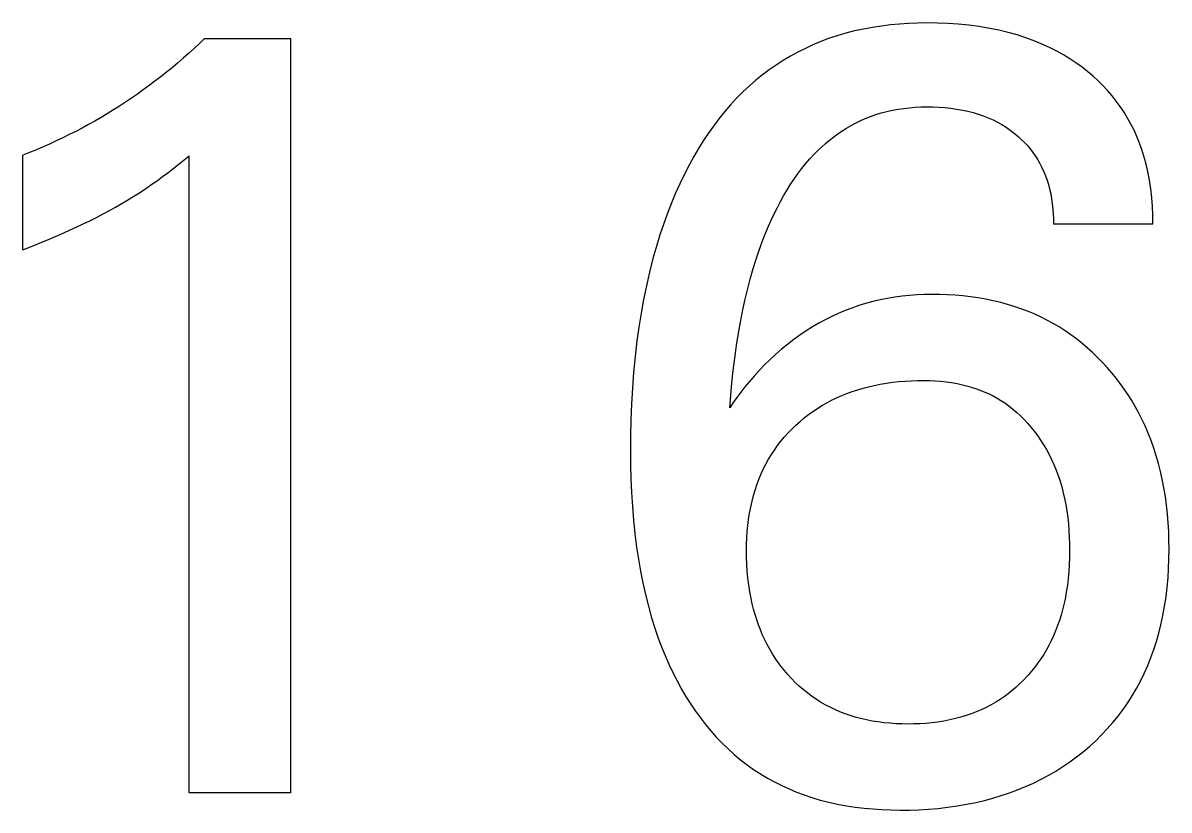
# Model space of a CAD drawing. Extents: x 10 to 656, y -396 to 292.
# Drawn here: x 259.386 to 259.906, y 98.679 to 99.036 of the extents above; entities that cross this region are included whole.
import ezdxf

# ---------------------------------------------------------------- set-up
doc = ezdxf.new("R2010")
doc.units = 0
doc.header["$LTSCALE"] = 5
doc.header["$MEASUREMENT"] = 0
doc.layers.get('0').update_dxf_attribs({"linetype": 'CONTINUOUS'})

msp = doc.modelspace()

# ---------------------------------------------------------------- linework, layer by layer
at = {"color": 7, "linetype": 'Continuous'}
for p, q in [((259.77918, 99.03483), (259.7751, 99.03433)), ((259.78328, 99.03522), (259.77918, 99.03483)), ((259.7874, 99.03549), (259.78328, 99.03522)), ((259.79151, 99.03566), (259.7874, 99.03549)), ((259.79563, 99.03573), (259.79151, 99.03566)), ((259.80043, 99.03568), (259.79563, 99.03573)), ((259.80523, 99.0355), (259.80043, 99.03568)), ((259.81001, 99.03517), (259.80523, 99.0355)), ((259.81477, 99.0347), (259.81001, 99.03517)), ((259.81952, 99.03406), (259.81477, 99.0347)), ((259.75505, 99.02991), (259.75116, 99.0286)), ((259.75899, 99.03107), (259.75505, 99.02991)), ((259.76297, 99.03208), (259.75899, 99.03107)), ((259.76698, 99.03296), (259.76297, 99.03208)), ((259.77103, 99.03371), (259.76698, 99.03296)), ((259.7751, 99.03433), (259.77103, 99.03371)), ((259.82425, 99.03326), (259.81952, 99.03406)), ((259.82842, 99.03241), (259.82425, 99.03326)), ((259.83256, 99.03141), (259.82842, 99.03241)), ((259.83666, 99.03027), (259.83256, 99.03141)), ((259.84071, 99.02897), (259.83666, 99.03027)), ((259.46568, 99.02637), (259.46326, 99.02411)), ((259.46806, 99.02865), (259.46568, 99.02637)), ((259.46806, 99.02865), (259.50709, 99.02865)), ((259.50709, 99.02865), (259.50709, 98.68646)), ((259.7406, 99.02418), (259.73719, 99.02246)), ((259.74407, 99.02578), (259.7406, 99.02418)), ((259.74759, 99.02725), (259.74407, 99.02578)), ((259.75116, 99.0286), (259.74759, 99.02725)), ((259.84471, 99.0275), (259.84071, 99.02897)), ((259.84864, 99.02586), (259.84471, 99.0275)), ((259.8517, 99.02443), (259.84864, 99.02586)), ((259.85472, 99.02289), (259.8517, 99.02443)), ((259.45833, 99.0197), (259.45582, 99.01754)), ((259.46081, 99.02189), (259.45833, 99.0197)), ((259.46326, 99.02411), (259.46081, 99.02189)), ((259.73384, 99.02062), (259.73056, 99.01866)), ((259.73719, 99.02246), (259.73384, 99.02062)), ((259.85767, 99.02124), (259.85472, 99.02289)), ((259.86056, 99.01948), (259.85767, 99.02124)), ((259.86338, 99.01761), (259.86056, 99.01948)), ((259.45328, 99.01542), (259.45072, 99.01333)), ((259.45582, 99.01754), (259.45328, 99.01542)), ((259.72421, 99.0144), (259.72115, 99.01211)), ((259.72734, 99.01659), (259.72421, 99.0144)), ((259.73056, 99.01866), (259.72734, 99.01659)), ((259.86613, 99.01562), (259.86338, 99.01761)), ((259.8688, 99.01353), (259.86613, 99.01562)), ((259.44551, 99.00926), (259.44286, 99.00727)), ((259.44813, 99.01128), (259.44551, 99.00926)), ((259.45072, 99.01333), (259.44813, 99.01128)), ((259.71818, 99.00972), (259.7153, 99.00722)), ((259.72115, 99.01211), (259.71818, 99.00972)), ((259.87115, 99.01153), (259.8688, 99.01353)), ((259.87343, 99.00945), (259.87115, 99.01153)), ((259.87562, 99.00728), (259.87343, 99.00945)), ((259.43756, 99.00345), (259.43487, 99.0016)), ((259.44022, 99.00535), (259.43756, 99.00345)), ((259.44286, 99.00727), (259.44022, 99.00535)), ((259.71231, 99.00442), (259.70943, 99.00152)), ((259.7153, 99.00722), (259.71231, 99.00442)), ((259.87773, 99.00503), (259.87562, 99.00728)), ((259.87975, 99.00269), (259.87773, 99.00503)), ((259.43215, 98.99978), (259.42941, 98.998)), ((259.43487, 99.0016), (259.43215, 98.99978)), ((259.70665, 98.99851), (259.70398, 98.99541)), ((259.70943, 99.00152), (259.70665, 98.99851)), ((259.88167, 99.00028), (259.87975, 99.00269)), ((259.88349, 98.9978), (259.88167, 99.00028)), ((259.42387, 98.99454), (259.42106, 98.99286)), ((259.42665, 98.99625), (259.42387, 98.99454)), ((259.42941, 98.998), (259.42665, 98.99625)), ((259.70398, 98.99541), (259.70141, 98.99222)), ((259.76769, 98.99231), (259.7701, 98.99327)), ((259.7701, 98.99327), (259.77255, 98.99412)), ((259.77255, 98.99412), (259.77504, 98.99488)), ((259.77504, 98.99488), (259.77755, 98.99553)), ((259.77755, 98.99553), (259.78009, 98.9961)), ((259.78009, 98.9961), (259.78265, 98.99658)), ((259.78265, 98.99658), (259.78523, 98.99696)), ((259.78523, 98.99696), (259.78782, 98.99726)), ((259.78782, 98.99726), (259.79042, 98.99748)), ((259.79042, 98.99748), (259.79302, 98.99762)), ((259.79302, 98.99762), (259.79563, 98.99768)), ((259.79563, 98.99768), (259.79837, 98.99766)), ((259.79837, 98.99766), (259.80111, 98.99755)), ((259.80111, 98.99755), (259.80383, 98.99735)), ((259.80383, 98.99735), (259.80655, 98.99706)), ((259.80655, 98.99706), (259.80925, 98.99667)), ((259.80925, 98.99667), (259.81194, 98.99619)), ((259.81194, 98.99619), (259.81431, 98.99567)), ((259.81431, 98.99567), (259.81667, 98.99507)), ((259.81667, 98.99507), (259.81899, 98.99438)), ((259.81899, 98.99438), (259.82129, 98.99359)), ((259.82129, 98.99359), (259.82355, 98.9927)), ((259.88519, 98.99524), (259.88349, 98.9978)), ((259.88682, 98.99256), (259.88519, 98.99524)), ((259.41249, 98.98806), (259.40958, 98.98653)), ((259.41538, 98.98963), (259.41249, 98.98806)), ((259.41823, 98.99123), (259.41538, 98.98963)), ((259.42106, 98.99286), (259.41823, 98.99123)), ((259.69895, 98.98895), (259.69658, 98.9856)), ((259.70141, 98.99222), (259.69895, 98.98895)), ((259.75734, 98.98677), (259.75933, 98.98803)), ((259.75933, 98.98803), (259.76136, 98.98921)), ((259.76136, 98.98921), (259.76343, 98.99033)), ((259.76343, 98.99033), (259.76554, 98.99136)), ((259.76554, 98.99136), (259.76769, 98.99231)), ((259.82355, 98.9927), (259.82576, 98.99172)), ((259.82576, 98.99172), (259.82778, 98.9907)), ((259.82778, 98.9907), (259.82976, 98.98958)), ((259.82976, 98.98958), (259.83168, 98.98838)), ((259.83168, 98.98838), (259.83355, 98.98709)), ((259.88832, 98.98981), (259.88682, 98.99256)), ((259.88972, 98.98701), (259.88832, 98.98981)), ((259.40371, 98.98359), (259.40074, 98.98217)), ((259.40666, 98.98504), (259.40371, 98.98359)), ((259.40958, 98.98653), (259.40666, 98.98504)), ((259.69658, 98.9856), (259.69431, 98.98218)), ((259.74981, 98.98108), (259.75162, 98.98259)), ((259.75162, 98.98259), (259.75348, 98.98405)), ((259.75348, 98.98405), (259.75539, 98.98544)), ((259.75539, 98.98544), (259.75734, 98.98677)), ((259.83355, 98.98709), (259.83535, 98.98572)), ((259.83535, 98.98572), (259.83709, 98.98426)), ((259.83709, 98.98426), (259.83856, 98.98292)), ((259.83856, 98.98292), (259.83997, 98.98152)), ((259.891, 98.98414), (259.88972, 98.98701)), ((259.89217, 98.98123), (259.891, 98.98414)), ((259.39172, 98.97818), (259.38868, 98.97693)), ((259.39475, 98.97947), (259.39172, 98.97818)), ((259.39775, 98.9808), (259.39475, 98.97947)), ((259.40074, 98.98217), (259.39775, 98.9808)), ((259.69213, 98.9787), (259.69005, 98.97516)), ((259.69431, 98.98218), (259.69213, 98.9787)), ((259.74468, 98.97621), (259.74634, 98.97789)), ((259.74634, 98.97789), (259.74805, 98.97951)), ((259.74805, 98.97951), (259.74981, 98.98108)), ((259.83997, 98.98152), (259.84132, 98.98005)), ((259.84132, 98.98005), (259.84261, 98.97854)), ((259.84261, 98.97854), (259.84383, 98.97696)), ((259.89323, 98.97827), (259.89217, 98.98123)), ((259.89418, 98.97527), (259.89323, 98.97827)), ((259.38868, 98.97693), (259.38562, 98.97573)), ((259.38562, 98.9328), (259.38562, 98.97573)), ((259.45359, 98.96952), (259.45731, 98.97248)), ((259.45731, 98.97248), (259.46099, 98.97548)), ((259.46099, 98.68646), (259.46099, 98.97548)), ((259.69005, 98.97516), (259.68807, 98.97158)), ((259.74074, 98.97181), (259.74267, 98.97405)), ((259.74267, 98.97405), (259.74468, 98.97621)), ((259.84383, 98.97696), (259.84497, 98.97534)), ((259.84497, 98.97534), (259.84603, 98.97367)), ((259.84603, 98.97367), (259.84705, 98.97189)), ((259.89503, 98.97223), (259.89418, 98.97527)), ((259.89597, 98.96832), (259.89503, 98.97223)), ((259.44901, 98.96602), (259.45131, 98.96776)), ((259.45131, 98.96776), (259.45359, 98.96952)), ((259.68577, 98.96717), (259.68361, 98.9627)), ((259.68807, 98.97158), (259.68577, 98.96717)), ((259.73541, 98.96475), (259.73711, 98.96716)), ((259.73711, 98.96716), (259.73889, 98.96952)), ((259.73889, 98.96952), (259.74074, 98.97181)), ((259.84705, 98.97189), (259.84797, 98.97007)), ((259.84797, 98.97007), (259.84882, 98.9682)), ((259.84882, 98.9682), (259.84958, 98.9663)), ((259.89674, 98.96437), (259.89597, 98.96832)), ((259.44242, 98.96133), (259.44456, 98.96281)), ((259.44456, 98.96281), (259.44668, 98.96432)), ((259.44668, 98.96432), (259.44901, 98.96602)), ((259.68361, 98.9627), (259.68158, 98.95818)), ((259.73222, 98.95978), (259.73378, 98.96229)), ((259.73378, 98.96229), (259.73541, 98.96475)), ((259.84958, 98.9663), (259.85026, 98.96437)), ((259.85026, 98.96437), (259.85087, 98.9624)), ((259.85087, 98.9624), (259.8514, 98.96041)), ((259.89735, 98.9604), (259.89674, 98.96437)), ((259.43272, 98.95512), (259.43525, 98.95666)), ((259.43525, 98.95666), (259.43777, 98.95825)), ((259.43777, 98.95825), (259.44026, 98.95987)), ((259.44026, 98.95987), (259.44242, 98.96133)), ((259.68158, 98.95818), (259.67967, 98.9536)), ((259.72929, 98.95465), (259.73072, 98.95723)), ((259.73072, 98.95723), (259.73222, 98.95978)), ((259.8514, 98.96041), (259.85191, 98.95817)), ((259.85191, 98.95817), (259.85233, 98.9559)), ((259.89781, 98.95642), (259.89735, 98.9604)), ((259.42497, 98.95069), (259.42757, 98.95213)), ((259.42757, 98.95213), (259.43016, 98.9536)), ((259.43016, 98.9536), (259.43272, 98.95512)), ((259.67967, 98.9536), (259.67787, 98.94898)), ((259.7266, 98.94938), (259.72792, 98.95203)), ((259.72792, 98.95203), (259.72929, 98.95465)), ((259.85233, 98.9559), (259.85266, 98.95362)), ((259.85266, 98.95362), (259.85291, 98.95133)), ((259.89812, 98.95243), (259.89781, 98.95642)), ((259.89829, 98.94846), (259.89812, 98.95243)), ((259.41595, 98.946), (259.41898, 98.94752)), ((259.41898, 98.94752), (259.42199, 98.94908)), ((259.42199, 98.94908), (259.42497, 98.95069)), ((259.67787, 98.94898), (259.67619, 98.94432)), ((259.72498, 98.94591), (259.7266, 98.94938)), ((259.85291, 98.95133), (259.85308, 98.94905)), ((259.85308, 98.94905), (259.85317, 98.94677)), ((259.85317, 98.94677), (259.85319, 98.94451)), ((259.89831, 98.94451), (259.89829, 98.94846)), ((259.40257, 98.9398), (259.40676, 98.94166)), ((259.40676, 98.94166), (259.40984, 98.94307)), ((259.40984, 98.94307), (259.41291, 98.94452)), ((259.41291, 98.94452), (259.41595, 98.946)), ((259.67619, 98.94432), (259.67462, 98.93962)), ((259.72199, 98.93886), (259.72344, 98.9424)), ((259.72344, 98.9424), (259.72498, 98.94591)), ((259.89831, 98.94451), (259.85319, 98.94451)), ((259.38988, 98.93449), (259.39413, 98.93622)), ((259.39413, 98.93622), (259.39836, 98.93798)), ((259.39836, 98.93798), (259.40257, 98.9398)), ((259.67462, 98.93962), (259.67316, 98.93489)), ((259.72062, 98.93528), (259.72199, 98.93886)), ((259.38562, 98.9328), (259.38988, 98.93449)), ((259.67316, 98.93489), (259.67144, 98.92879)), ((259.71812, 98.92805), (259.71933, 98.93168)), ((259.71933, 98.93168), (259.72062, 98.93528)), ((259.67144, 98.92879), (259.66987, 98.92265)), ((259.71698, 98.9244), (259.71812, 98.92805)), ((259.66987, 98.92265), (259.66847, 98.91647)), ((259.71559, 98.91956), (259.71698, 98.9244)), ((259.66847, 98.91647), (259.6672, 98.91025)), ((259.71431, 98.91469), (259.71559, 98.91956)), ((259.6672, 98.91025), (259.66608, 98.90401)), ((259.71207, 98.90488), (259.71314, 98.9098)), ((259.71314, 98.9098), (259.71431, 98.91469)), ((259.77452, 98.91008), (259.77122, 98.90931)), ((259.77784, 98.91073), (259.77452, 98.91008)), ((259.78118, 98.91128), (259.77784, 98.91073)), ((259.78454, 98.91173), (259.78118, 98.91128)), ((259.78791, 98.91207), (259.78454, 98.91173)), ((259.79129, 98.91232), (259.78791, 98.91207)), ((259.79468, 98.91248), (259.79129, 98.91232)), ((259.79807, 98.91256), (259.79468, 98.91248)), ((259.80157, 98.91254), (259.79807, 98.91256)), ((259.80507, 98.91243), (259.80157, 98.91254)), ((259.80856, 98.91222), (259.80507, 98.91243)), ((259.81204, 98.91192), (259.80856, 98.91222)), ((259.81551, 98.91152), (259.81204, 98.91192)), ((259.81897, 98.91101), (259.81551, 98.91152)), ((259.82241, 98.91041), (259.81897, 98.91101)), ((259.82583, 98.90969), (259.82241, 98.91041)), ((259.71111, 98.89993), (259.71207, 98.90488)), ((259.7586, 98.90522), (259.75556, 98.90394)), ((259.76168, 98.9064), (259.7586, 98.90522)), ((259.7648, 98.90747), (259.76168, 98.9064)), ((259.76796, 98.90844), (259.7648, 98.90747)), ((259.77122, 98.90931), (259.76796, 98.90844)), ((259.82923, 98.90887), (259.82583, 98.90969)), ((259.83232, 98.90802), (259.82923, 98.90887)), ((259.83538, 98.90708), (259.83232, 98.90802)), ((259.83841, 98.90604), (259.83538, 98.90708)), ((259.84141, 98.90491), (259.83841, 98.90604)), ((259.84437, 98.90369), (259.84141, 98.90491)), ((259.66608, 98.90401), (259.66508, 98.89775)), ((259.71023, 98.89497), (259.71111, 98.89993)), ((259.7467, 98.8995), (259.74384, 98.89784)), ((259.7496, 98.90108), (259.7467, 98.8995)), ((259.75256, 98.90256), (259.7496, 98.90108)), ((259.75556, 98.90394), (259.75256, 98.90256)), ((259.84729, 98.90236), (259.84437, 98.90369)), ((259.85016, 98.90095), (259.84729, 98.90236)), ((259.85298, 98.89943), (259.85016, 98.90095)), ((259.85574, 98.89781), (259.85298, 98.89943)), ((259.66508, 98.89775), (259.66422, 98.89147)), ((259.70935, 98.88934), (259.71023, 98.89497)), ((259.74105, 98.89608), (259.73815, 98.89412)), ((259.74384, 98.89784), (259.74105, 98.89608)), ((259.85842, 98.89611), (259.85574, 98.89781)), ((259.86105, 98.89431), (259.85842, 98.89611)), ((259.86361, 98.89242), (259.86105, 98.89431)), ((259.66422, 98.89147), (259.66338, 98.88434)), ((259.70858, 98.8837), (259.70935, 98.88934)), ((259.73254, 98.88992), (259.72984, 98.8877)), ((259.73531, 98.89206), (259.73254, 98.88992)), ((259.73815, 98.89412), (259.73531, 98.89206)), ((259.86611, 98.89044), (259.86361, 98.89242)), ((259.86854, 98.88838), (259.86611, 98.89044)), ((259.66338, 98.88434), (259.66268, 98.87719)), ((259.72721, 98.88539), (259.72464, 98.88301)), ((259.72984, 98.8877), (259.72721, 98.88539)), ((259.8709, 98.88624), (259.86854, 98.88838)), ((259.8732, 98.88402), (259.8709, 98.88624)), ((259.87543, 98.88174), (259.8732, 98.88402)), ((259.7079, 98.87806), (259.70858, 98.8837)), ((259.72214, 98.88056), (259.7197, 98.87805)), ((259.72464, 98.88301), (259.72214, 98.88056)), ((259.87758, 98.87938), (259.87543, 98.88174)), ((259.87961, 98.87703), (259.87758, 98.87938)), ((259.66268, 98.87719), (259.66213, 98.87004)), ((259.7073, 98.8724), (259.7079, 98.87806)), ((259.71733, 98.87548), (259.71319, 98.87063)), ((259.7197, 98.87805), (259.71733, 98.87548)), ((259.78587, 98.87328), (259.78871, 98.87344)), ((259.78871, 98.87344), (259.79156, 98.87352)), ((259.79156, 98.87352), (259.79441, 98.87353)), ((259.79441, 98.87353), (259.79693, 98.87348)), ((259.79693, 98.87348), (259.79946, 98.87336)), ((259.79946, 98.87336), (259.80198, 98.87317)), ((259.88157, 98.87461), (259.87961, 98.87703)), ((259.88346, 98.87214), (259.88157, 98.87461)), ((259.66213, 98.87004), (259.66171, 98.86287)), ((259.70679, 98.86674), (259.7073, 98.8724)), ((259.71319, 98.87063), (259.70953, 98.86583)), ((259.7595, 98.86765), (259.76191, 98.86852)), ((259.76191, 98.86852), (259.76435, 98.86932)), ((259.76435, 98.86932), (259.76682, 98.87005)), ((259.76682, 98.87005), (259.7693, 98.8707)), ((259.7693, 98.8707), (259.77181, 98.87128)), ((259.77181, 98.87128), (259.77459, 98.87184)), ((259.77459, 98.87184), (259.7774, 98.87232)), ((259.7774, 98.87232), (259.78021, 98.87272)), ((259.78021, 98.87272), (259.78304, 98.87304)), ((259.78304, 98.87304), (259.78587, 98.87328)), ((259.80198, 98.87317), (259.80449, 98.87291)), ((259.80449, 98.87291), (259.80699, 98.87256)), ((259.80699, 98.87256), (259.80947, 98.87213)), ((259.80947, 98.87213), (259.81194, 98.87161)), ((259.81194, 98.87161), (259.81438, 98.87098)), ((259.81438, 98.87098), (259.81634, 98.8704)), ((259.81634, 98.8704), (259.81828, 98.86976)), ((259.81828, 98.86976), (259.8202, 98.86904)), ((259.8202, 98.86904), (259.82209, 98.86826)), ((259.82209, 98.86826), (259.82396, 98.86741)), ((259.88527, 98.86961), (259.88346, 98.87214)), ((259.88701, 98.86703), (259.88527, 98.86961)), ((259.70636, 98.86109), (259.70679, 98.86674)), ((259.70791, 98.86349), (259.70636, 98.86109)), ((259.70953, 98.86583), (259.70791, 98.86349)), ((259.74815, 98.86215), (259.75028, 98.86338)), ((259.75028, 98.86338), (259.75246, 98.86453)), ((259.75246, 98.86453), (259.75477, 98.86565)), ((259.75477, 98.86565), (259.75711, 98.86669)), ((259.75711, 98.86669), (259.7595, 98.86765)), ((259.82396, 98.86741), (259.82579, 98.86649)), ((259.82579, 98.86649), (259.82758, 98.86551)), ((259.82758, 98.86551), (259.82934, 98.86446)), ((259.82934, 98.86446), (259.83105, 98.86334)), ((259.83105, 98.86334), (259.83293, 98.862)), ((259.88867, 98.8644), (259.88701, 98.86703)), ((259.89025, 98.86173), (259.88867, 98.8644)), ((259.66171, 98.86287), (259.66143, 98.8557)), ((259.74008, 98.85651), (259.74203, 98.85803)), ((259.74203, 98.85803), (259.74402, 98.85948)), ((259.74402, 98.85948), (259.74606, 98.86085)), ((259.74606, 98.86085), (259.74815, 98.86215)), ((259.83293, 98.862), (259.83476, 98.86057)), ((259.83476, 98.86057), (259.83652, 98.85907)), ((259.83652, 98.85907), (259.83822, 98.8575)), ((259.89175, 98.85901), (259.89025, 98.86173)), ((259.89316, 98.85624), (259.89175, 98.85901)), ((259.66143, 98.8557), (259.66127, 98.84852)), ((259.73456, 98.85155), (259.73636, 98.85329)), ((259.73636, 98.85329), (259.73819, 98.85493)), ((259.73819, 98.85493), (259.74008, 98.85651)), ((259.83822, 98.8575), (259.83986, 98.85587)), ((259.83986, 98.85587), (259.84144, 98.85417)), ((259.84144, 98.85417), (259.84296, 98.85241)), ((259.89471, 98.85295), (259.89316, 98.85624)), ((259.89615, 98.84961), (259.89471, 98.85295)), ((259.66127, 98.84852), (259.66124, 98.84134)), ((259.72955, 98.84598), (259.73115, 98.8479)), ((259.73115, 98.8479), (259.73282, 98.84976)), ((259.73282, 98.84976), (259.73456, 98.85155)), ((259.84296, 98.85241), (259.84441, 98.8506)), ((259.84441, 98.8506), (259.84592, 98.84857)), ((259.84592, 98.84857), (259.84736, 98.84649)), ((259.89748, 98.84623), (259.89615, 98.84961)), ((259.72656, 98.84198), (259.72802, 98.844)), ((259.72802, 98.844), (259.72955, 98.84598)), ((259.84736, 98.84649), (259.84871, 98.84435)), ((259.84871, 98.84435), (259.84999, 98.84217)), ((259.84999, 98.84217), (259.85119, 98.83994)), ((259.8987, 98.8428), (259.89748, 98.84623)), ((259.89981, 98.83933), (259.8987, 98.8428)), ((259.66124, 98.84134), (259.6613, 98.8351)), ((259.72266, 98.83553), (259.72389, 98.83776)), ((259.72389, 98.83776), (259.72519, 98.83989)), ((259.72519, 98.83989), (259.72656, 98.84198)), ((259.85119, 98.83994), (259.85231, 98.83768)), ((259.85231, 98.83768), (259.85335, 98.83537)), ((259.90081, 98.83583), (259.89981, 98.83933)), ((259.6613, 98.8351), (259.66147, 98.82887)), ((259.72045, 98.83092), (259.72151, 98.83324)), ((259.72151, 98.83324), (259.72266, 98.83553)), ((259.85335, 98.83537), (259.85437, 98.83288)), ((259.85437, 98.83288), (259.8553, 98.83035)), ((259.90171, 98.83231), (259.90081, 98.83583)), ((259.90251, 98.82876), (259.90171, 98.83231)), ((259.66147, 98.82887), (259.66173, 98.82265)), ((259.71858, 98.82616), (259.71947, 98.82856)), ((259.71947, 98.82856), (259.72045, 98.83092)), ((259.8553, 98.83035), (259.85615, 98.82779)), ((259.85615, 98.82779), (259.85691, 98.82521)), ((259.90328, 98.82483), (259.90251, 98.82876)), ((259.66173, 98.82265), (259.66212, 98.81643)), ((259.71705, 98.82129), (259.71778, 98.82374)), ((259.71778, 98.82374), (259.71858, 98.82616)), ((259.85691, 98.82521), (259.85759, 98.8226)), ((259.85759, 98.8226), (259.85819, 98.81997)), ((259.90393, 98.82088), (259.90328, 98.82483)), ((259.66212, 98.81643), (259.66263, 98.81022)), ((259.7158, 98.81606), (259.71641, 98.81882)), ((259.71641, 98.81882), (259.71705, 98.82129)), ((259.85819, 98.81997), (259.85872, 98.81732)), ((259.85872, 98.81732), (259.85922, 98.81437)), ((259.90447, 98.81692), (259.90393, 98.82088)), ((259.9049, 98.81294), (259.90447, 98.81692)), ((259.71485, 98.81051), (259.71528, 98.8133)), ((259.71528, 98.8133), (259.7158, 98.81606)), ((259.85922, 98.81437), (259.85963, 98.8114)), ((259.85963, 98.8114), (259.85995, 98.80843)), ((259.90522, 98.80895), (259.9049, 98.81294)), ((259.66263, 98.81022), (259.66327, 98.80402)), ((259.71425, 98.80491), (259.71451, 98.80772)), ((259.71451, 98.80772), (259.71485, 98.81051)), ((259.85995, 98.80843), (259.8602, 98.80544)), ((259.90545, 98.80496), (259.90522, 98.80895)), ((259.66327, 98.80402), (259.66405, 98.79784)), ((259.71396, 98.79928), (259.71407, 98.8021)), ((259.71407, 98.8021), (259.71425, 98.80491)), ((259.8602, 98.80544), (259.86037, 98.80245)), ((259.86037, 98.80245), (259.86047, 98.79945)), ((259.90558, 98.80095), (259.90545, 98.80496)), ((259.90563, 98.79694), (259.90558, 98.80095)), ((259.66405, 98.79784), (259.66486, 98.79245)), ((259.71392, 98.79646), (259.71396, 98.79928)), ((259.71395, 98.79331), (259.71392, 98.79646)), ((259.86047, 98.79945), (259.86051, 98.79646)), ((259.86051, 98.79646), (259.86047, 98.79328)), ((259.90558, 98.79263), (259.90563, 98.79694)), ((259.66486, 98.79245), (259.6658, 98.78708)), ((259.71406, 98.79017), (259.71395, 98.79331)), ((259.71426, 98.78703), (259.71406, 98.79017)), ((259.86047, 98.79328), (259.86035, 98.7901)), ((259.90542, 98.78831), (259.90558, 98.79263)), ((259.6658, 98.78708), (259.66686, 98.78173)), ((259.71455, 98.7839), (259.71426, 98.78703)), ((259.86015, 98.78693), (259.85986, 98.78376)), ((259.86035, 98.7901), (259.86015, 98.78693)), ((259.90515, 98.784), (259.90542, 98.78831)), ((259.66686, 98.78173), (259.66805, 98.77641)), ((259.71494, 98.78078), (259.71455, 98.7839)), ((259.71542, 98.77768), (259.71494, 98.78078)), ((259.85948, 98.78061), (259.859, 98.77747)), ((259.85986, 98.78376), (259.85948, 98.78061)), ((259.90477, 98.7797), (259.90515, 98.784)), ((259.66805, 98.77641), (259.66939, 98.77113)), ((259.71601, 98.77459), (259.71542, 98.77768)), ((259.71654, 98.77216), (259.71601, 98.77459)), ((259.859, 98.77747), (259.85842, 98.77434)), ((259.90362, 98.77115), (259.90426, 98.77542)), ((259.90426, 98.77542), (259.90477, 98.7797)), ((259.66939, 98.77113), (259.67087, 98.76588)), ((259.71714, 98.76976), (259.71654, 98.77216)), ((259.71781, 98.76737), (259.71714, 98.76976)), ((259.85729, 98.76949), (259.85662, 98.76709)), ((259.85789, 98.77191), (259.85729, 98.76949)), ((259.85842, 98.77434), (259.85789, 98.77191)), ((259.90284, 98.76691), (259.90362, 98.77115)), ((259.67087, 98.76588), (259.67251, 98.76068)), ((259.71856, 98.765), (259.71781, 98.76737)), ((259.71937, 98.76266), (259.71856, 98.765)), ((259.85588, 98.76471), (259.85506, 98.76236)), ((259.85662, 98.76709), (259.85588, 98.76471)), ((259.90193, 98.76269), (259.90284, 98.76691)), ((259.67251, 98.76068), (259.6739, 98.75668)), ((259.72026, 98.76034), (259.71937, 98.76266)), ((259.72122, 98.75806), (259.72026, 98.76034)), ((259.85417, 98.76003), (259.85321, 98.75774)), ((259.85506, 98.76236), (259.85417, 98.76003)), ((259.90098, 98.75892), (259.90193, 98.76269)), ((259.6739, 98.75668), (259.67538, 98.7527)), ((259.72227, 98.75581), (259.72122, 98.75806)), ((259.72333, 98.7537), (259.72227, 98.75581)), ((259.85216, 98.75548), (259.85109, 98.75338)), ((259.85321, 98.75774), (259.85216, 98.75548)), ((259.89872, 98.75148), (259.89991, 98.75518)), ((259.89991, 98.75518), (259.90098, 98.75892)), ((259.67538, 98.7527), (259.67697, 98.74877)), ((259.67697, 98.74877), (259.67867, 98.74488)), ((259.72447, 98.75163), (259.72333, 98.7537)), ((259.72567, 98.7496), (259.72447, 98.75163)), ((259.72695, 98.74761), (259.72567, 98.7496)), ((259.84875, 98.7493), (259.84748, 98.74732)), ((259.84996, 98.75132), (259.84875, 98.7493)), ((259.85109, 98.75338), (259.84996, 98.75132)), ((259.8974, 98.74782), (259.89872, 98.75148)), ((259.67867, 98.74488), (259.68048, 98.74104)), ((259.72829, 98.74566), (259.72695, 98.74761)), ((259.72969, 98.74376), (259.72829, 98.74566)), ((259.73117, 98.74191), (259.72969, 98.74376)), ((259.84473, 98.7435), (259.84326, 98.74166)), ((259.84614, 98.74539), (259.84473, 98.7435)), ((259.84748, 98.74732), (259.84614, 98.74539)), ((259.89438, 98.74066), (259.89595, 98.74421)), ((259.89595, 98.74421), (259.8974, 98.74782)), ((259.68048, 98.74104), (259.6824, 98.73726)), ((259.7327, 98.74012), (259.73117, 98.74191)), ((259.73434, 98.73832), (259.7327, 98.74012)), ((259.73605, 98.73659), (259.73434, 98.73832)), ((259.84173, 98.73987), (259.83947, 98.73746)), ((259.84326, 98.74166), (259.84173, 98.73987)), ((259.89267, 98.73717), (259.89438, 98.74066)), ((259.6824, 98.73726), (259.68444, 98.73353)), ((259.68444, 98.73353), (259.6866, 98.72987)), ((259.73782, 98.73492), (259.73605, 98.73659)), ((259.73964, 98.73332), (259.73782, 98.73492)), ((259.74153, 98.73179), (259.73964, 98.73332)), ((259.83616, 98.7343), (259.83443, 98.73282)), ((259.83784, 98.73585), (259.83616, 98.7343)), ((259.83947, 98.73746), (259.83784, 98.73585)), ((259.88892, 98.73051), (259.89083, 98.73375)), ((259.89083, 98.73375), (259.89267, 98.73717)), ((259.6866, 98.72987), (259.68863, 98.72668)), ((259.74347, 98.73033), (259.74153, 98.73179)), ((259.74547, 98.72895), (259.74347, 98.73033)), ((259.74752, 98.72765), (259.74547, 98.72895)), ((259.82892, 98.72875), (259.82698, 98.72754)), ((259.8308, 98.73004), (259.82892, 98.72875)), ((259.83264, 98.73139), (259.8308, 98.73004)), ((259.83443, 98.73282), (259.83264, 98.73139)), ((259.88689, 98.72734), (259.88892, 98.73051)), ((259.68863, 98.72668), (259.69075, 98.72354)), ((259.69075, 98.72354), (259.69297, 98.72047)), ((259.74965, 98.72642), (259.74752, 98.72765)), ((259.75183, 98.72527), (259.74965, 98.72642)), ((259.75405, 98.72421), (259.75183, 98.72527)), ((259.75631, 98.72324), (259.75405, 98.72421)), ((259.7586, 98.72235), (259.75631, 98.72324)), ((259.81816, 98.72317), (259.81585, 98.72229)), ((259.82043, 98.72413), (259.81816, 98.72317)), ((259.82266, 98.72518), (259.82043, 98.72413)), ((259.82484, 98.72632), (259.82266, 98.72518)), ((259.82698, 98.72754), (259.82484, 98.72632)), ((259.88247, 98.72125), (259.88473, 98.72425)), ((259.88473, 98.72425), (259.88689, 98.72734)), ((259.69297, 98.72047), (259.69528, 98.71748)), ((259.69528, 98.71748), (259.6977, 98.71456)), ((259.76093, 98.72154), (259.7586, 98.72235)), ((259.76328, 98.72081), (259.76093, 98.72154)), ((259.76565, 98.72017), (259.76328, 98.72081)), ((259.76829, 98.71955), (259.76565, 98.72017)), ((259.77094, 98.71904), (259.76829, 98.71955)), ((259.77361, 98.71861), (259.77094, 98.71904)), ((259.77629, 98.71826), (259.77361, 98.71861)), ((259.77898, 98.718), (259.77629, 98.71826)), ((259.78168, 98.71782), (259.77898, 98.718)), ((259.78438, 98.71771), (259.78168, 98.71782)), ((259.78709, 98.71768), (259.78438, 98.71771)), ((259.78983, 98.71771), (259.78709, 98.71768)), ((259.79256, 98.71781), (259.78983, 98.71771)), ((259.79529, 98.71799), (259.79256, 98.71781)), ((259.79801, 98.71825), (259.79529, 98.71799)), ((259.80072, 98.71859), (259.79801, 98.71825)), ((259.80342, 98.71901), (259.80072, 98.71859)), ((259.80611, 98.71953), (259.80342, 98.71901)), ((259.80877, 98.72014), (259.80611, 98.71953)), ((259.81115, 98.72078), (259.80877, 98.72014)), ((259.81352, 98.72149), (259.81115, 98.72078)), ((259.81585, 98.72229), (259.81352, 98.72149)), ((259.8776, 98.7155), (259.88009, 98.71833)), ((259.88009, 98.71833), (259.88247, 98.72125)), ((259.6977, 98.71456), (259.70021, 98.71173)), ((259.87233, 98.71012), (259.87502, 98.71276)), ((259.87502, 98.71276), (259.8776, 98.7155)), ((259.70021, 98.71173), (259.70282, 98.709)), ((259.70282, 98.709), (259.70553, 98.70636)), ((259.86665, 98.70509), (259.86954, 98.70755)), ((259.86954, 98.70755), (259.87233, 98.71012)), ((259.70553, 98.70636), (259.70833, 98.70383)), ((259.70833, 98.70383), (259.71124, 98.70142)), ((259.86062, 98.70049), (259.86367, 98.70274)), ((259.86367, 98.70274), (259.86665, 98.70509)), ((259.71124, 98.70142), (259.71415, 98.69918)), ((259.71415, 98.69918), (259.71714, 98.69707)), ((259.71714, 98.69707), (259.72022, 98.69506)), ((259.85428, 98.69634), (259.85748, 98.69836)), ((259.85748, 98.69836), (259.86062, 98.70049)), ((259.72022, 98.69506), (259.72337, 98.69317)), ((259.72337, 98.69317), (259.72659, 98.6914)), ((259.72659, 98.6914), (259.72987, 98.68975)), ((259.84412, 98.6909), (259.84766, 98.69264)), ((259.84766, 98.69264), (259.851, 98.69443)), ((259.851, 98.69443), (259.85428, 98.69634)), ((259.50709, 98.68646), (259.46099, 98.68646)), ((259.72987, 98.68975), (259.73321, 98.68822)), ((259.73321, 98.68822), (259.7366, 98.6868)), ((259.7366, 98.6868), (259.74004, 98.68551)), ((259.82944, 98.68519), (259.83318, 98.68644)), ((259.83318, 98.68644), (259.83688, 98.6878)), ((259.83688, 98.6878), (259.84053, 98.68929)), ((259.84053, 98.68929), (259.84412, 98.6909)), ((259.74004, 98.68551), (259.74351, 98.68434)), ((259.74351, 98.68434), (259.74739, 98.68319)), ((259.74739, 98.68319), (259.75131, 98.68219)), ((259.75131, 98.68219), (259.75526, 98.68133)), ((259.75526, 98.68133), (259.75923, 98.6806)), ((259.80947, 98.68054), (259.81376, 98.68128)), ((259.81376, 98.68128), (259.81803, 98.68215)), ((259.81803, 98.68215), (259.82186, 98.68305)), ((259.82186, 98.68305), (259.82567, 98.68406)), ((259.82567, 98.68406), (259.82944, 98.68519)), ((259.75923, 98.6806), (259.76323, 98.67999)), ((259.76323, 98.67999), (259.76725, 98.67951)), ((259.76725, 98.67951), (259.77129, 98.67914)), ((259.77129, 98.67914), (259.77533, 98.67888)), ((259.77533, 98.67888), (259.77938, 98.67872)), ((259.77938, 98.67872), (259.78343, 98.67865)), ((259.78343, 98.67865), (259.7878, 98.67868)), ((259.7878, 98.67868), (259.79215, 98.67882)), ((259.79215, 98.67882), (259.7965, 98.67908)), ((259.7965, 98.67908), (259.80084, 98.67944)), ((259.80084, 98.67944), (259.80517, 98.67993)), ((259.80517, 98.67993), (259.80947, 98.68054))]:
    msp.add_line(p, q, dxfattribs=at)

doc.saveas('drawing.dxf')
